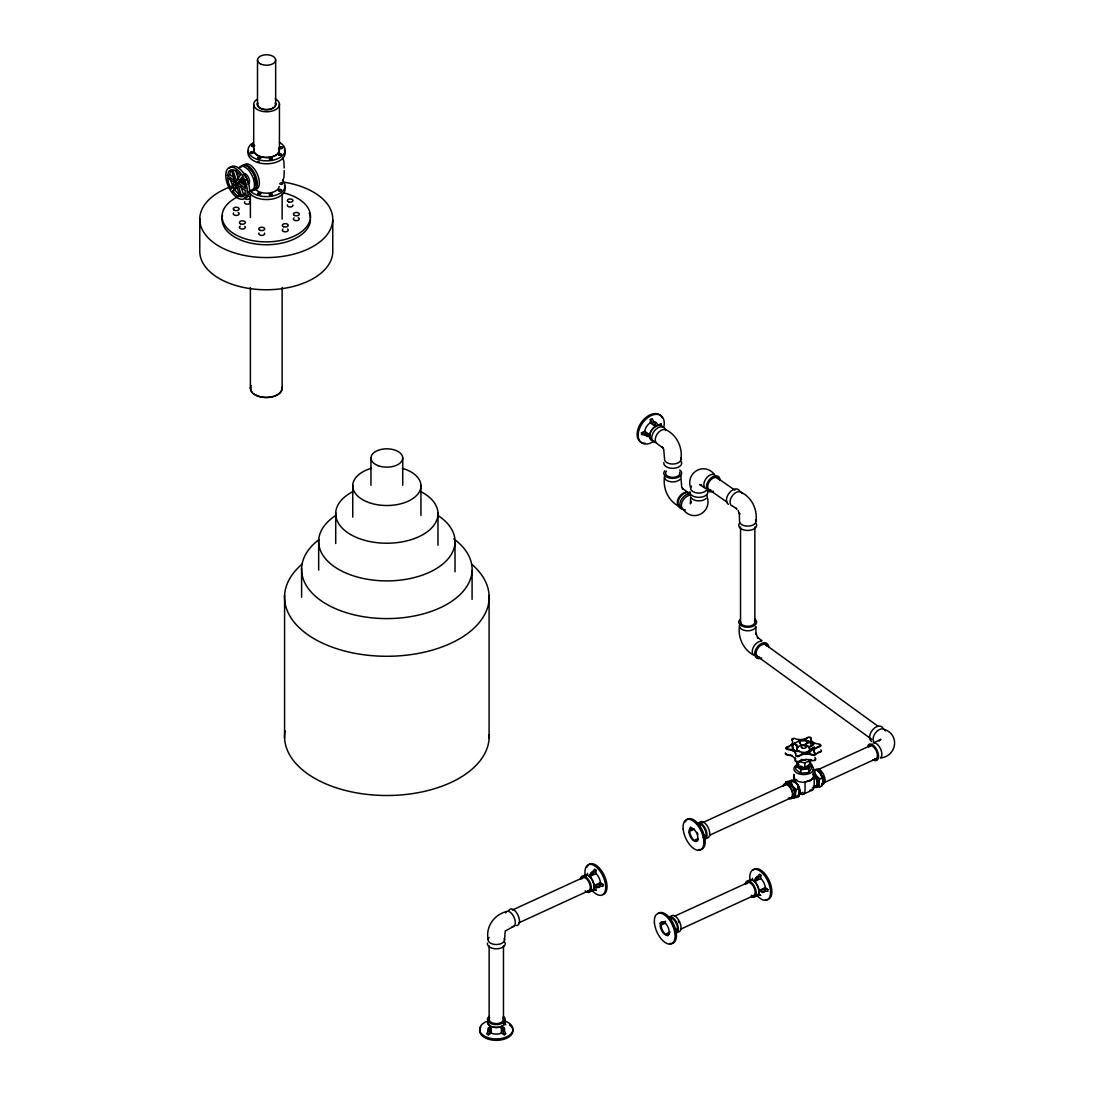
<?xml version="1.0" encoding="UTF-8"?>
<svg xmlns="http://www.w3.org/2000/svg" width="1095" height="1095" viewBox="0 0 1095 1095"><rect width="100%" height="100%" fill="white"/><g stroke="black" fill="none" stroke-linecap="round" stroke-linejoin="round"><path stroke-width="1.5" d="M680.926 459.818C682.787 447.869 677.23 435.44 666.253 429.924A8.254 5.27 -54 0 0 657.123 434.113A8.254 5.27 -54 0 0 657.123 443.639L663.118 448.129L662.16 446.952L663.734 449.306L664.528 458.737A8.254 4.763 0 0 0 673.411 464.02A8.254 4.763 0 0 0 680.666 457.956M739.495 625.478C737.633 637.427 743.19 649.855 754.168 655.371M284.235 170.656L283.988 177.376L282.702 180.648M227.514 175.583L228.636 171.463L231.332 169.684L234.809 180.88L227.514 175.583L229.731 174.57L230.853 170.437M822.071 777.82L819.785 778.873L818.649 783.445L819.813 786.908L822.099 785.868L823.221 781.351L820.566 773.412L816.76 769.99L812.736 769.99M791.151 797.79L792.684 798.255L798.734 796.612L799.897 792.068L797.242 784.129L791.972 780.283L785.895 781.912L785.129 784.937M798.761 788.619L796.489 789.659L795.326 794.162L796.462 797.666M491.244 1033.119L491.244 1028.205L489.698 1027.315L486.782 1033.926L488.315 1034.802L491.244 1033.119A8.322 4.804 0 0 0 501.373 1033.119L504.289 1034.802L505.822 1033.926L502.906 1027.315L501.373 1028.205L501.373 1033.119M488.315 1034.802L491.244 1028.205M586.167 876.041L587.604 873.345M703.223 837.511L704.646 834.814L704.646 836.594M234.07 184.904L231.332 189.134L228.636 183.426L227.514 177.691L233.591 182.098M232.729 191.187L236.369 185.548L240.352 196.73L236.534 195.156L232.729 191.187L234.946 190.174L236.766 187.354M238.094 182.879L241.749 177.239L244.445 182.933L245.554 188.682L238.094 182.879L240.311 181.852L243.049 177.636M260.5 158.323A1.547 0.89 0 0 0 259.132 156.996A1.547 0.89 0 0 0 257.818 158.337A1.547 0.89 0 0 0 260.5 158.323L260.651 158.104M260.5 194.075A1.547 0.89 0 0 0 259.132 192.747A1.547 0.89 0 0 0 257.818 194.089A1.547 0.89 0 0 0 260.5 194.075L260.651 193.856M809.191 762.832L811.682 764.638L811.682 768.211L808.753 772.522L800.815 773.207L795.819 769.58L795.819 766.007L798.022 762.777M808.753 772.522L808.753 768.95L811.682 764.638M595.981 873.591L591.273 875.754L589.918 874.768L594.626 869.238L595.981 870.21L595.981 873.591A8.322 4.229 65.3 0 1 600.443 882.666L603.016 884.541L603.016 886.307L595.721 886.608L595.721 884.842L600.443 882.666M591.273 875.754L595.981 870.21M696.009 841.549L697.898 839.331M667.266 935.404L669.154 933.186M756.125 880.709L760.833 875.165L759.492 874.18L754.77 879.723L756.125 880.709L760.833 878.546L760.833 875.165M879.23 741.069L880.914 739.276L873.085 743.19M691.383 501.524L690.384 503.823L690.658 496.952M807.973 746.872A6.611 3.819 0 0 1 809.054 747.652L813.421 744.6L809.889 741.438A10.936 6.31 0 0 0 799.021 740.726L794.6 743.354A10.936 6.31 0 0 0 794.833 751.047L794.888 751.088M813.421 743.998L809.054 746.776A6.611 3.819 0 0 0 801.567 745.065L797.612 746.886L797.612 747.762A6.611 3.819 0 0 0 797.721 751.581M807.535 738.057L805.975 739.002A9.102 5.256 0 0 1 803.949 739.727M806.796 752.881A6.611 3.819 0 0 0 809.794 750.54L814.256 747.228A10.936 6.31 0 0 1 802.156 752.799L802.156 753.387M798.926 761.381L800.801 760.259A9.102 5.256 0 0 1 802.827 759.533M785.512 752.895A2.696 1.56 0 0 0 787.716 755.016A8.377 4.832 0 0 1 794.984 759.15L795.025 760.724A2.696 1.56 0 0 0 799.377 761.709L801.253 760.587A8.377 4.832 0 0 1 811.45 760.423A2.696 1.56 0 0 0 814.735 760.382A2.696 1.56 0 0 0 815.529 758.548A8.377 4.832 0 0 1 814.954 757.329M814.256 747.228L809.794 749.664A6.611 3.819 0 0 1 803.497 752.552L802.156 752.799M236.369 180.565L240.352 175.186L236.534 171.217L232.729 169.643L236.369 180.565L238.587 179.553L235.466 170.177M233.741 183.96L233.741 182.181L236.534 181.4L237.725 184.932L234.932 185.712M233.741 182.181L236.534 181.4M236.109 185.671L236.109 183.892L237.725 183.152M238.272 183.385L240.489 182.372L245.348 185.904M241.749 196.689L244.445 194.91L245.554 190.79L238.272 185.493L241.749 196.689L245.212 195.321M650.362 419.467L652.059 418.687L655.809 424.778L654.112 425.558L650.362 422.834L650.362 419.467L654.112 425.558M644.763 431.266L648.514 433.976L648.514 435.755L641.519 434.523L641.519 432.744L644.763 431.266A8.322 5.311 -54 0 1 650.362 422.834M657.671 425.325L660.901 423.847L661.243 426.653M799.405 761.709L804.839 762.941L810.546 760.313L810.546 765.077L804.839 767.704L798.05 766.158L796.968 761.997M506.547 911.519C494.324 914.571 485.564 926.575 488.11 939.236M785.895 781.912L791.206 781.789L793.492 780.749M816.76 769.99L814.475 771.044L816.008 775.506L819.785 778.873M512.392 910.041L583.553 877.355M701.813 823.043L785.758 784.499M793.533 780.927L796.64 779.503M818.403 769.498L871.264 745.23M589.918 874.768L592.272 873.687M692.026 828.45L689.658 829.531A8.322 4.229 65.3 0 1 690.685 827.026M804.442 782.254L814.187 778.504L814.187 785.95A9.116 4.626 65.3 0 1 809.971 790.084M697.652 838.756L694.12 840.385A8.322 4.229 65.3 0 1 689.658 831.297L694.381 829.134L690.001 829.312M695.476 841.371L697.83 840.289M518.688 922.893L591.396 889.496M709.669 835.184L792.068 797.338M798.282 794.491L802.95 792.342M812.271 788.058L816.938 785.923M824.713 782.35L876.014 758.794M513.815 926.329L505.233 931.024L504.508 940.318M803.388 794.203L812.517 790.001M674.588 916.214L748.405 882.31M665.637 921.223L660.928 923.386A8.322 4.229 65.3 0 1 661.27 921.922M760.587 889.783L765.295 887.621L767.869 889.496L767.869 891.262L760.587 891.563L760.587 889.783L767.869 889.496M670.099 932.078L665.39 934.24A8.322 4.229 65.3 0 1 660.928 925.165L665.637 922.989L659.806 923.236M669.1 934.144L666.732 935.226A8.322 4.229 65.3 0 0 668.046 935.719M680.885 929.066L754.715 895.149M819.963 751.717L817.65 752.511M787.332 747.365L789.276 746.68M819.813 786.908L814.529 787.113M795.819 766.007L800.815 769.634L808.753 768.95M798.803 751.485A6.611 3.819 0 0 1 797.612 746.886L794.6 742.766A10.936 6.31 0 0 0 794.833 750.445L803.497 752.552M595.721 884.842L603.016 884.541M236.534 184.973L237.725 184.932M787.894 754.619L787.305 754.523A1.971 1.136 0 0 1 786.224 753.921M701.717 485.085L699.541 484.469L705.7 488.63M641.519 432.744L648.514 433.976M757.699 894.574L760.833 895.381L759.492 894.396M592.833 889.619L595.981 890.427L595.981 887.059M798.734 796.612L797.242 796.161A8.5 4.325 65.3 0 0 798.351 795.846M796.982 744.874L794.436 744.066A1.971 1.136 0 0 0 793.423 743.998M809.794 759.424L811.806 760.053M504.289 1023.811L505.822 1024.701L503.878 1022.538M740.863 492.107C752.005 497.39 757.781 509.846 755.906 521.822M715.24 476.503L734.896 490.19M708.848 489.492L727.107 502.194M732.719 506.095L736.935 509.024A7.159 4.503 -55.2 0 1 735.744 507.71M688.331 492.764L682.336 488.288L683.294 489.465L681.72 487.111L680.926 477.68A8.254 4.763 0 0 0 680.666 475.819M229.731 174.57L234.59 178.088M683.253 509.435C692.984 522.972 712.489 512.131 707.055 496.651A8.254 4.763 0 0 0 706.795 494.789M761.983 640.698L757.302 637.167L758.26 638.344L755.769 633.252L755.988 634.498L755.892 626.559A8.254 4.763 0 0 1 748.378 630.775A8.254 4.763 0 0 1 739.755 627.339M884.13 729.352C900.268 734.635 896.737 756.344 880.353 758A8.254 4.188 65.3 0 0 880.996 749.952A8.254 4.188 65.3 0 0 874.754 742.944M765.227 644.394L878.231 726.409M757.302 656.316L871.675 739.317M813.298 777.874L814.187 778.504M698.829 824.754L700.184 825.726M670.099 918.609L671.454 919.595M594.626 889.455L595.981 890.427M238.751 194.13L234.946 190.174M796.489 789.659L792.684 786.224L791.206 781.789M813.421 744.6L809.889 742.04A10.936 6.31 0 0 0 799.021 741.329L801.567 745.955M738.03 510.352L739.672 514.253L739.385 513.007L739.481 520.946A8.254 4.763 0 0 0 748.542 526.12A8.254 4.763 0 0 0 755.577 519.974M794.6 743.354L797.612 747.762M234.932 182.14L236.109 183.892M242.542 180.483C244.65 182.933 242.638 177.171 242.433 180.237M233.55 188.107L229.936 178.868M799.021 741.329L800.938 744.792M815.009 753.962L814.228 752.347A9.102 5.256 0 0 1 814.215 750.978M501.373 1028.205L504.289 1034.802M282.633 158.008L283.906 161.266L284.152 167.973M240.832 186.301L243.966 195.663M809.821 762.298L810.546 765.077M811.792 745.134L811.751 743.573A2.696 1.56 0 0 0 811.19 742.834M811.08 740.165L811.025 738.003A1.971 1.136 0 0 0 808.302 737.14L805.975 738.413A9.102 5.256 0 0 1 796.982 739.248L794.436 738.441A1.971 1.136 0 0 0 791.767 739.672L792.52 741.178A9.102 5.256 0 0 1 789.276 746.078L786.799 746.954A1.971 1.136 0 0 0 787.305 748.898L790.111 749.322A9.102 5.256 0 0 1 795.695 753.469L795.75 755.03A1.971 1.136 0 0 0 798.926 755.755L800.801 754.633A9.102 5.256 0 0 1 809.794 753.798L812.339 754.592A1.971 1.136 0 0 0 815.009 753.374L814.228 751.759A9.102 5.256 0 0 1 817.65 746.886L820.333 745.873A1.971 1.136 0 0 0 819.471 744.135L816.665 743.724A9.102 5.256 0 0 1 811.08 739.577M809.794 750.54L809.054 746.776L809.054 747.652M805.058 782.706L805.058 790.138A9.116 4.626 65.3 0 1 799.377 793.464M804.839 762.941L804.839 767.704M800.815 769.634L800.815 773.207M798.05 761.395L798.05 766.158M793.697 781.912L793.697 774.466L794.327 775.014A9.841 5.68 0 0 0 803.484 782.323L810.519 780.762L813.599 776.793A9.841 5.68 0 0 0 813.325 775.315M754.852 526.969L754.852 623.288M752.457 878.299L752.457 880.079M740.535 526.969L740.535 623.288M690.644 487.864C685.278 472.328 704.674 461.433 714.679 474.792A8.254 5.188 -55.2 0 0 706.658 477.803A8.254 5.188 -55.2 0 0 704.318 487.097M675.902 928.669L675.902 930.449M660.901 423.847L660.901 425.613M503.467 945.902L503.467 1020.253M489.698 1027.315L489.698 1030.6M489.109 595.42L489.095 738.359M489.137 945.902L489.137 1020.253M472.082 570.454L472.082 599.43M455.014 540.287L455.014 571.823M437.973 512.747L437.973 545.214M420.932 485.222L420.932 515.43M402.727 457.97L402.727 485.304M370.959 458.011L370.959 485.331M352.754 485.222L352.754 517.141M335.713 512.747L335.713 543.517M332.757 220.013L332.757 252.206A66.508 38.393 0 0 1 264.812 289.751A66.508 38.393 0 0 1 199.783 250.536L199.783 218.329M318.672 540.287L318.672 570.112M301.604 568.291L301.604 597.268M284.59 595.297L284.577 738.235M282.154 193.637L282.154 219.109M282.154 287.492L282.154 388.355M279.444 103.97L279.444 149.769M275.653 59.896L275.653 104.258M257.503 60.074L257.503 104.436M253.712 104.723L253.712 150.521M250.385 193.664L250.385 217.453M250.385 287.533L250.385 388.396M282.031 387.206A15.891 9.171 0 0 1 264.798 397.512A15.891 9.171 0 0 1 251.152 385.563M281.771 389.396A15.59 9.006 0 0 1 270.575 397.033A15.59 9.006 0 0 1 254.067 393.981M251.973 391.969A15.59 9.006 0 0 1 250.769 387.356M229.457 168.37A17.26 8.774 65.3 0 1 246.348 177.719A17.26 8.774 65.3 0 1 244.13 198.263M238.724 179.06A13.537 6.885 65.3 0 1 237.588 172.723M238.724 168.014A13.537 6.885 65.3 0 1 251.973 175.337A13.537 6.885 65.3 0 1 250.221 191.461M284.878 182.317A66.508 38.393 0 0 1 323.121 239.093A66.508 38.393 0 0 1 218.233 245.732A66.508 38.393 0 0 1 234.289 185.507M279.061 149.071A12.62 7.282 0 0 1 270.054 157.146A12.62 7.282 0 0 1 254.998 153.054M254.095 151.219A12.62 7.282 0 0 1 254.04 149.317M240.736 167.083A13.537 6.885 65.3 0 1 253.985 174.42A13.537 6.885 65.3 0 1 252.247 190.53M245.964 184.959A5.667 2.874 65.3 0 1 241.708 181.127M243.282 174.529A5.667 2.874 65.3 0 1 247.73 182.222M243.514 173.749A5.667 2.874 65.3 0 1 248.811 178.047A5.667 2.874 65.3 0 1 247.771 184.124M244.65 182.687A3.093 1.574 65.3 0 1 241.625 181.017M244.691 182.468A3.093 1.574 65.3 0 1 244.199 182.194M245.869 179.607A3.093 1.574 65.3 0 1 246.06 180.36M254.423 177.705A11.853 6.022 65.3 0 1 255.149 180.579M243.487 165.701A13.646 6.94 65.3 0 1 257.599 174.721A13.646 6.94 65.3 0 1 253.054 188.97M241.475 166.618A13.646 6.94 65.3 0 1 255.573 175.638A13.646 6.94 65.3 0 1 251.042 189.9M248.839 167.863A11.853 6.022 65.3 0 1 255.956 185.206M284.413 150.138A18.547 10.704 0 0 1 266.906 163.798A18.547 10.704 0 0 1 248.579 150.494M279.458 142.446A18.547 10.704 0 0 1 279.923 157.584A18.547 10.704 0 0 1 253.698 157.844A18.547 10.704 0 0 1 253.232 142.706M275.529 102.862A9.321 5.379 0 0 1 266.742 109.719A9.321 5.379 0 0 1 257.544 103.039M254.519 146.292A1.547 0.89 0 0 1 252.096 146.497A1.547 0.89 0 0 1 252.384 145.087A1.547 0.89 0 0 1 254.656 145.608M259.159 161.718A1.547 0.89 0 0 1 258.064 161.458M275.215 98.824A12.88 7.432 0 0 1 276.132 109.336A12.88 7.432 0 0 1 257.941 109.856A12.88 7.432 0 0 1 257.024 99.358M278.842 147.866A12.88 7.432 0 0 1 267.221 157.571A12.88 7.432 0 0 1 253.985 148.578M280.895 182.605A1.547 0.89 0 0 1 282.825 183.303A1.547 0.89 0 0 1 281.456 184.343A1.547 0.89 0 0 1 279.759 183.467M282.469 180.388A18.547 10.704 0 0 1 276.132 195.074A18.547 10.704 0 0 1 250.673 191.42M284.413 185.89A18.547 10.704 0 0 1 271.683 199.139A18.547 10.704 0 0 1 248.743 191.803M279.157 186.52A12.62 7.282 0 0 1 268.809 193.076A12.62 7.282 0 0 1 255.149 188.997M292.871 204.998A2.792 1.615 0 0 1 290.093 206.996A2.792 1.615 0 0 1 287.479 204.916M298.182 217.645A2.943 1.697 0 0 1 298.648 220.027A2.943 1.697 0 0 1 294.514 220.3A2.943 1.697 0 0 1 294.049 217.905M287.574 229.074A2.943 1.697 0 0 1 287.301 231.373A2.943 1.697 0 0 1 283.318 231.415A2.943 1.697 0 0 1 282.907 229.129M244.869 226.405A2.943 1.697 0 0 1 244.171 228.663A2.943 1.697 0 0 1 240.202 228.458A2.943 1.697 0 0 1 240.216 226.159M238.19 212.471A2.943 1.697 0 0 1 238.518 214.757A2.943 1.697 0 0 1 234.604 215.154A2.943 1.697 0 0 1 233.591 212.936M246.608 196.169A2.806 1.615 0 0 1 250.043 197.511A2.806 1.615 0 0 1 247.443 199.372A2.806 1.615 0 0 1 244.459 197.716M249.304 201.439A2.806 1.615 0 0 1 249.373 203.629A2.806 1.615 0 0 1 245.608 203.862A2.806 1.615 0 0 1 244.869 201.713M264.47 233.098A2.943 1.697 0 0 1 261.678 235.411A2.943 1.697 0 0 1 259.036 233.03M283.194 192.761A44.211 25.527 0 0 1 303.753 229.882A44.211 25.527 0 0 1 236.944 235.452A44.211 25.527 0 0 1 238.491 196.484M241.612 195.156A44.211 25.527 0 0 1 244.897 194.007M310.474 219.712A44.211 25.527 0 0 1 262.54 244.664A44.211 25.527 0 0 1 222.559 215.414M309.187 213.087A44.211 25.527 0 0 1 310.433 218.056M275.297 102.903A9.075 5.242 0 0 1 266.742 109.582A9.075 5.242 0 0 1 257.777 103.081M420.672 491.532A51.15 29.538 0 0 1 423.765 534.127A51.15 29.538 0 0 1 349.921 534.127A51.15 29.538 0 0 1 353.014 491.532M453.713 538.836A85.259 49.22 0 0 1 445.145 605.289A85.259 49.22 0 0 1 329.732 605.918A85.259 49.22 0 0 1 318.987 539.575M438 515.485A68.205 39.379 0 0 1 434.044 569.947A68.205 39.379 0 0 1 339.628 569.947A68.205 39.379 0 0 1 335.686 515.485M402.33 468.29A34.109 19.683 0 0 1 413.349 498.225A34.109 19.683 0 0 1 360.337 498.225A34.109 19.683 0 0 1 371.356 468.29M489.109 734.649A102.314 59.062 0 0 1 383.524 795.476A102.314 59.062 0 0 1 285.001 730.817M471.521 564.062A102.314 59.062 0 0 1 454.425 641.561A102.314 59.062 0 0 1 319.11 641.478A102.314 59.062 0 0 1 302.288 563.966M753.278 869.909A16.658 8.473 65.3 0 1 769.73 881.858A16.658 8.473 65.3 0 1 765.473 899.611M749.883 879.093A16.658 8.473 65.3 0 1 760.313 871.291A16.658 8.473 65.3 0 1 770.401 894.382A16.658 8.473 65.3 0 1 757.042 895.491M764.953 890.851A8.322 4.229 65.3 0 1 762.147 892.493M755.372 878.71A8.322 4.229 65.3 0 1 758.178 877.068M760.833 878.546A8.322 4.229 65.3 0 1 765.295 887.621M751.882 879.956A8.322 4.229 65.3 0 1 758.657 888.551A8.322 4.229 65.3 0 1 755.851 895.381M749.76 880.558A8.322 4.229 65.3 0 1 750.718 879.997M748.309 881.379A8.897 4.517 65.3 0 1 757.343 885.581A8.897 4.517 65.3 0 1 755.55 896.121M745.243 884.185A8.897 4.517 65.3 0 1 750.978 882.036A8.897 4.517 65.3 0 1 756.262 892.808A8.897 4.517 65.3 0 1 751.457 896.846M746.612 883.884A7.159 3.641 65.3 0 1 754.277 888.127A7.159 3.641 65.3 0 1 751.321 895.327M657.835 913.75A16.658 8.473 65.3 0 1 674.287 925.686A16.658 8.473 65.3 0 1 670.03 943.438M669.196 917.432A8.322 4.229 65.3 0 1 676.464 923.961A8.322 4.229 65.3 0 1 675.505 932.789M668.402 917.295A8.897 4.517 65.3 0 1 677.189 923.674A8.897 4.517 65.3 0 1 674.917 933.159M670.373 917.172A8.897 4.517 65.3 0 1 679.406 921.374A8.897 4.517 65.3 0 1 677.613 931.913M678.202 921.004A7.159 3.641 65.3 0 1 679.023 922.674M681.323 461.748A8.952 5.16 0 0 1 673.466 468.318A8.952 5.16 0 0 1 663.83 462.583M656.056 442.558A8.897 5.68 -54 0 1 654.481 430.814A8.897 5.68 -54 0 1 665.623 430.513M711.12 490.245A7.159 4.503 -55.2 0 1 709.341 481.567A7.159 4.503 -55.2 0 1 718.32 479.158M706.165 490.533A8.254 4.763 0 0 1 695.01 492.531A8.254 4.763 0 0 1 691.561 486.084M707.411 490.683A8.952 5.16 0 0 1 699.691 497.349A8.952 5.16 0 0 1 689.973 491.628M713.228 491.135A8.952 5.626 -55.2 0 1 706.343 487.124A8.952 5.626 -55.2 0 1 713.228 476.53A8.952 5.626 -55.2 0 1 720.127 480.527M706.083 498.417A8.254 4.763 0 0 1 697.926 500.839A8.254 4.763 0 0 1 690.931 497.417M685.347 509.928A8.254 5.27 -54 0 1 681.856 502.728A8.254 5.27 -54 0 1 690.288 495.214M682.171 508.395A8.952 5.721 -54 0 1 679.023 499.033A8.952 5.721 -54 0 1 689.795 492.969M652.921 441.887A16.658 10.649 -54 0 1 638.18 434.975A16.658 10.649 -54 0 1 653.291 414.8A16.658 10.649 -54 0 1 663.652 427.57M653.701 421.767A8.322 5.311 -54 0 1 657.233 423.82M648.719 436.604A8.322 5.311 -54 0 1 645.201 434.551M645.16 443.256A16.658 10.649 -54 0 1 640.931 423.026A16.658 10.649 -54 0 1 662.188 417.674M652.264 440.026A8.322 5.311 -54 0 1 650.211 438.178M649.759 436.672A8.322 5.311 -54 0 1 658.711 425.394M653.907 441.011A8.897 5.68 -54 0 1 651.648 430.198A8.897 5.68 -54 0 1 663.009 427.337M806.125 759.314A2.546 1.478 0 0 1 803.798 760.245A2.546 1.478 0 0 1 801.417 759.355M810.902 764.994A9.841 5.68 0 0 1 810.519 773.029A9.841 5.68 0 0 1 796.612 772.81A9.841 5.68 0 0 1 796.982 764.775M809.164 764.857A5.475 3.162 0 0 1 803.141 768.457A5.475 3.162 0 0 1 798.666 764.159M808.849 764.693A5.475 3.162 0 0 1 805.934 766.432M801.745 766.473A5.475 3.162 0 0 1 800.5 766.076M798.734 764.803A5.475 3.162 0 0 1 798.351 764.009M792.123 781.351A7.295 3.709 65.3 0 1 798.542 785.868A7.295 3.709 65.3 0 1 798.652 794.368M792.52 746.804A9.102 5.256 0 0 1 792.041 749.5M814.817 754.688A9.102 5.256 0 0 1 815.98 753.483M815.488 754.838A8.377 4.832 0 0 1 819.991 752.21L820.429 752.046A2.696 1.56 0 0 0 820.867 749.856M792.137 744.449A1.971 1.136 0 0 1 792.931 744.08M791.767 740.261A1.971 1.136 0 0 1 793.423 738.974M792.041 744.477A9.102 5.256 0 0 1 790.905 745.681M811.71 746.516A9.102 5.256 0 0 1 811.066 745.202L811.025 743.628A1.971 1.136 0 0 0 808.302 742.766L805.975 744.039A9.102 5.256 0 0 1 801.677 745.147M809.807 737.715A1.971 1.136 0 0 1 811.025 738.605M814.598 743.642A9.102 5.256 0 0 1 811.71 741.493M814.256 747.83A10.936 6.31 0 0 1 813.571 749.432M810.19 752.06A10.936 6.31 0 0 1 807.754 752.908M786.073 748.61A1.971 1.136 0 0 0 787.305 749.5L790.111 749.911A9.102 5.256 0 0 1 793.875 751.553M786.073 748.309A1.971 1.136 0 0 1 786.799 747.556M790.111 754.948A9.102 5.256 0 0 1 792.178 755.618M795.066 757.767A9.102 5.256 0 0 1 795.695 759.095M795.066 752.744A9.102 5.256 0 0 1 795.695 754.058M807.398 742.588A2.696 1.56 0 0 1 810.683 742.547M807.015 742.793A8.377 4.832 0 0 1 805.523 743.71M820.702 745.627A1.971 1.136 0 0 1 820.333 746.462L817.65 747.488A9.102 5.256 0 0 0 815.98 748.46M819.471 744.737A1.971 1.136 0 0 1 820.292 745.079M815.009 759.287A1.971 1.136 0 0 1 814.283 760.053M815.009 754.263A1.971 1.136 0 0 1 812.339 755.194L809.794 754.387A9.102 5.256 0 0 0 800.801 755.221L798.926 756.344A1.971 1.136 0 0 1 795.75 755.632M797.981 761.614A1.971 1.136 0 0 1 796.968 761.545M796.53 761.408A1.971 1.136 0 0 1 795.75 760.655M791.055 745.353A2.696 1.56 0 0 1 791.206 744.559M804.989 745.914A6.611 3.819 0 0 1 806.591 746.284M800.034 751.622A4.818 2.779 0 0 1 799.254 751.047M790.015 781.419A8.5 4.325 65.3 0 1 797.242 784.129A8.5 4.325 65.3 0 1 799.186 795.025M783.034 786.265A8.199 4.175 65.3 0 1 788.605 784.992A8.199 4.175 65.3 0 1 793.15 795.107A8.199 4.175 65.3 0 1 788.359 798.145M786.21 783.103A8.199 4.175 65.3 0 1 794.286 789.7A8.199 4.175 65.3 0 1 791.658 797.844M784.923 784.8A8.5 4.325 65.3 0 1 790.494 783.733A8.5 4.325 65.3 0 1 795.312 793.533A8.5 4.325 65.3 0 1 791.411 798.022M788.797 783.377A7.651 3.887 65.3 0 1 792.424 786.634M793.41 788.345A7.651 3.887 65.3 0 1 794.641 792.041M797.666 786.429A6.967 3.545 65.3 0 1 798.351 788.099M798.789 789.782A6.967 3.545 65.3 0 1 798.789 792.725M784.047 785.731A7.159 3.641 65.3 0 1 791.398 789.837A7.159 3.641 65.3 0 1 789.454 797.803M812.613 774.083A7.295 3.709 65.3 0 1 817.034 782.583A7.295 3.709 65.3 0 1 813.626 786.566M813.366 772.659A8.5 4.325 65.3 0 1 818.649 783.445A8.5 4.325 65.3 0 1 813.366 786.552M815.665 769.799A8.199 4.175 65.3 0 1 823.755 774.931A8.199 4.175 65.3 0 1 822.194 784.239M814.543 770.031A8.199 4.175 65.3 0 1 822.496 777.847M822.934 779.804A8.199 4.175 65.3 0 1 822.181 784.294M813.339 770.702A8.5 4.325 65.3 0 1 821.154 774.343A8.5 4.325 65.3 0 1 821.674 785.129M820.306 773.823A7.651 3.887 65.3 0 1 821.291 775.534M822.058 777.382A7.651 3.887 65.3 0 1 822.523 779.229M822.523 782.473A7.651 3.887 65.3 0 1 822.058 783.623M813.366 773.919A6.967 3.545 65.3 0 1 817.65 781.981A6.967 3.545 65.3 0 1 814.475 785.909M819.033 770.223A7.159 3.641 65.3 0 1 822.386 773.508M823.919 776.889A7.159 3.641 65.3 0 1 824.152 781.515M503.987 1020.773A16.658 9.622 0 0 1 509.805 1034.939A16.658 9.622 0 0 1 484.702 1036.212A16.658 9.622 0 0 1 486.166 1021.676M503.987 1027.466A8.322 4.804 0 0 1 503.987 1031.148M488.616 1031.148A8.322 4.804 0 0 1 488.616 1027.466M509.517 1024.865A16.658 9.622 0 0 1 498.485 1040.25A16.658 9.622 0 0 1 480.91 1027.042M503.987 1020.91A8.322 4.804 0 0 1 498.458 1027.384A8.322 4.804 0 0 1 488.055 1023.373M503.358 1016.352A8.897 5.133 0 0 1 502.318 1023.264A8.897 5.133 0 0 1 490.286 1023.264A8.897 5.133 0 0 1 489.246 1016.352M504.521 1020.321A8.897 5.133 0 0 1 496.309 1027.425A8.897 5.133 0 0 1 488.083 1020.321M502.92 1017.885A7.159 4.134 0 0 1 496.309 1023.606A7.159 4.134 0 0 1 489.684 1017.885M505.438 912.901A8.254 4.188 65.3 0 1 513.815 916.802A8.254 4.188 65.3 0 1 512.145 926.575M504.234 938.47A8.254 4.763 0 0 1 495.364 944.506A8.254 4.763 0 0 1 489.082 937.471M508.778 910.67A8.952 4.544 65.3 0 1 517.853 914.9A8.952 4.544 65.3 0 1 516.046 925.508M504.904 942.247A8.952 5.16 0 0 1 497.048 948.817A8.952 5.16 0 0 1 487.412 943.096M585.031 874.138A16.658 8.473 65.3 0 1 595.461 866.337A16.658 8.473 65.3 0 1 605.549 889.427A16.658 8.473 65.3 0 1 592.19 890.536M600.087 885.91A8.322 4.229 65.3 0 1 597.281 887.552M590.52 873.755A8.322 4.229 65.3 0 1 593.326 872.113M587.071 867.048A16.658 8.473 65.3 0 1 602.962 873.002A16.658 8.473 65.3 0 1 602.962 894.588M584.908 875.603A8.322 4.229 65.3 0 1 592.682 880.572A8.322 4.229 65.3 0 1 592.162 890.399M583.457 876.424A8.897 4.517 65.3 0 1 592.97 881.694A8.897 4.517 65.3 0 1 589.288 890.646M580.391 879.23A8.897 4.517 65.3 0 1 586.605 877.478A8.897 4.517 65.3 0 1 591.368 889.099A8.897 4.517 65.3 0 1 585.154 890.837M581.76 878.929A7.159 3.641 65.3 0 1 589.028 882.31A7.159 3.641 65.3 0 1 587.577 890.796M679.94 479.446A8.254 4.763 0 0 1 670.208 481.677A8.254 4.763 0 0 1 664.528 476.599C662.68 488.548 668.224 500.962 679.201 506.492A8.254 5.27 -54 0 1 678.394 498.348A8.254 5.27 -54 0 1 686.236 492.271M679.612 472.096A7.159 4.134 0 0 1 671.919 477.352A7.159 4.134 0 0 1 666.458 471.233M681.788 509.23A8.952 5.721 -54 0 1 680.912 500.401A8.952 5.721 -54 0 1 689.412 493.804M679.735 470.029A8.952 5.16 0 0 1 679.16 476.831A8.952 5.16 0 0 1 667.403 477.393A8.952 5.16 0 0 1 664.898 470.74M752.771 653.838A8.254 5.27 -54 0 1 754.168 645.845A8.254 5.27 -54 0 1 761.203 641.15M754.592 620.974A7.186 4.147 0 0 1 748.282 626.258A7.186 4.147 0 0 1 740.562 621.659M759.56 657.055A7.159 4.572 -54 0 1 757.74 648.349A7.159 4.572 -54 0 1 766.883 646.05M754.701 618.908A8.952 5.16 0 0 1 754.126 625.71A8.952 5.16 0 0 1 742.369 626.272A8.952 5.16 0 0 1 739.864 619.619M761.709 657.972A8.952 5.721 -54 0 1 754.701 653.893A8.952 5.721 -54 0 1 761.709 643.367A8.952 5.721 -54 0 1 768.704 647.46M731.884 505.945A8.254 5.188 -55.2 0 1 732.842 495.118A8.254 5.188 -55.2 0 1 742.232 493.64M728.449 504.398A8.952 5.626 -55.2 0 1 729.489 492.668A8.952 5.626 -55.2 0 1 739.686 491.066M756.248 523.752A8.952 5.16 0 0 1 746.858 530.432A8.952 5.16 0 0 1 739.782 522.876M685.224 821.989A16.658 8.473 65.3 0 1 702.128 829.846A16.658 8.473 65.3 0 1 698.761 849.583M697.939 834.349A8.322 4.229 65.3 0 1 696.981 832.405M696.981 824.138A8.322 4.229 65.3 0 1 704.756 829.107A8.322 4.229 65.3 0 1 704.236 838.934M697.132 823.44A8.897 4.517 65.3 0 1 705.454 828.751A8.897 4.517 65.3 0 1 704.906 839.263M699.103 823.317A8.897 4.517 65.3 0 1 708.136 827.519A8.897 4.517 65.3 0 1 706.343 838.058M868.869 747.091A7.159 3.641 65.3 0 1 876.137 750.472A7.159 3.641 65.3 0 1 874.686 758.958M873.591 741.534A8.254 5.27 -54 0 1 877.081 731.118A8.254 5.27 -54 0 1 885.526 730.885M871.634 741.493A8.952 5.721 -54 0 1 872.688 729.763A8.952 5.721 -54 0 1 883.049 728.284M867.829 745.777A8.952 4.544 65.3 0 1 874.426 746.297A8.952 4.544 65.3 0 1 878.505 757.275A8.952 4.544 65.3 0 1 872.975 759.615M232.687 184.001L233.769 185.589L232.756 183.837M225.789 175.392A17.26 8.774 65.3 0 0 241.913 199.29A17.26 8.774 65.3 0 0 241.913 174.885A17.26 8.774 65.3 0 0 225.789 175.392M278.896 155.066A1.547 0.89 0 0 0 281.483 154.655A1.547 0.89 0 0 0 279.567 153.574A1.547 0.89 0 0 0 278.896 155.066M269.726 159.281A1.547 0.89 0 0 0 272.299 158.871A1.547 0.89 0 0 0 270.383 157.79A1.547 0.89 0 0 0 269.726 159.281M250.769 153.218A1.547 0.89 0 0 0 253.342 152.807A1.547 0.89 0 0 0 251.426 151.726A1.547 0.89 0 0 0 250.769 153.218M280.224 148.345A1.547 0.89 0 0 0 282.811 147.921A1.547 0.89 0 0 0 280.895 146.839A1.547 0.89 0 0 0 280.224 148.345M278.896 190.831A1.547 0.89 0 0 0 281.483 190.407A1.547 0.89 0 0 0 279.567 189.325A1.547 0.89 0 0 0 278.896 190.831M269.726 195.047A1.547 0.89 0 0 0 272.299 194.623A1.547 0.89 0 0 0 270.383 193.541A1.547 0.89 0 0 0 269.726 195.047M288.697 201.945A2.792 1.615 0 0 0 292.954 200.604A2.792 1.615 0 0 0 288.82 199.153A2.792 1.615 0 0 0 288.697 201.945M294.514 215.496A2.943 1.697 0 0 0 299.263 214.415A2.943 1.697 0 0 0 295.28 212.581A2.943 1.697 0 0 0 294.514 215.496M283.523 226.692A2.943 1.697 0 0 0 288.19 225.529A2.943 1.697 0 0 0 284.098 223.777A2.943 1.697 0 0 0 283.523 226.692M240.38 223.763A2.943 1.697 0 0 0 245.253 222.887A2.943 1.697 0 0 0 241.516 220.889A2.943 1.697 0 0 0 240.38 223.763M234.193 210.172A2.943 1.697 0 0 0 239.066 209.296A2.943 1.697 0 0 0 235.315 207.297A2.943 1.697 0 0 0 234.193 210.172M259.898 230.237A2.943 1.697 0 0 0 264.634 229.156A2.943 1.697 0 0 0 260.651 227.322A2.943 1.697 0 0 0 259.898 230.237M260.281 63.756A9.075 5.242 0 0 0 275.379 61.252A9.075 5.242 0 0 0 264.073 54.955A9.075 5.242 0 0 0 260.281 63.756M378.076 465.635A15.891 9.171 0 0 0 402.7 458.545A15.891 9.171 0 0 0 379.746 449.785A15.891 9.171 0 0 0 378.076 465.635M654.427 922.934A16.658 8.473 65.3 0 0 671.03 943.986A16.658 8.473 65.3 0 0 668.675 918.938A16.658 8.473 65.3 0 0 654.427 922.934M660.299 926.178A7.159 3.641 65.3 0 0 667.43 935.226A7.159 3.641 65.3 0 0 666.417 924.454A7.159 3.641 65.3 0 0 660.299 926.178M802.238 748.049A2.546 1.478 0 0 0 806.29 747.036A2.546 1.478 0 0 0 802.745 745.517A2.546 1.478 0 0 0 802.238 748.049M683.17 829.079A16.658 8.473 65.3 0 0 699.76 850.131A16.658 8.473 65.3 0 0 697.419 825.069A16.658 8.473 65.3 0 0 683.17 829.079M689.029 832.309A7.159 3.641 65.3 0 0 696.16 841.371A7.159 3.641 65.3 0 0 695.161 830.599A7.159 3.641 65.3 0 0 689.029 832.309"/></g></svg>
